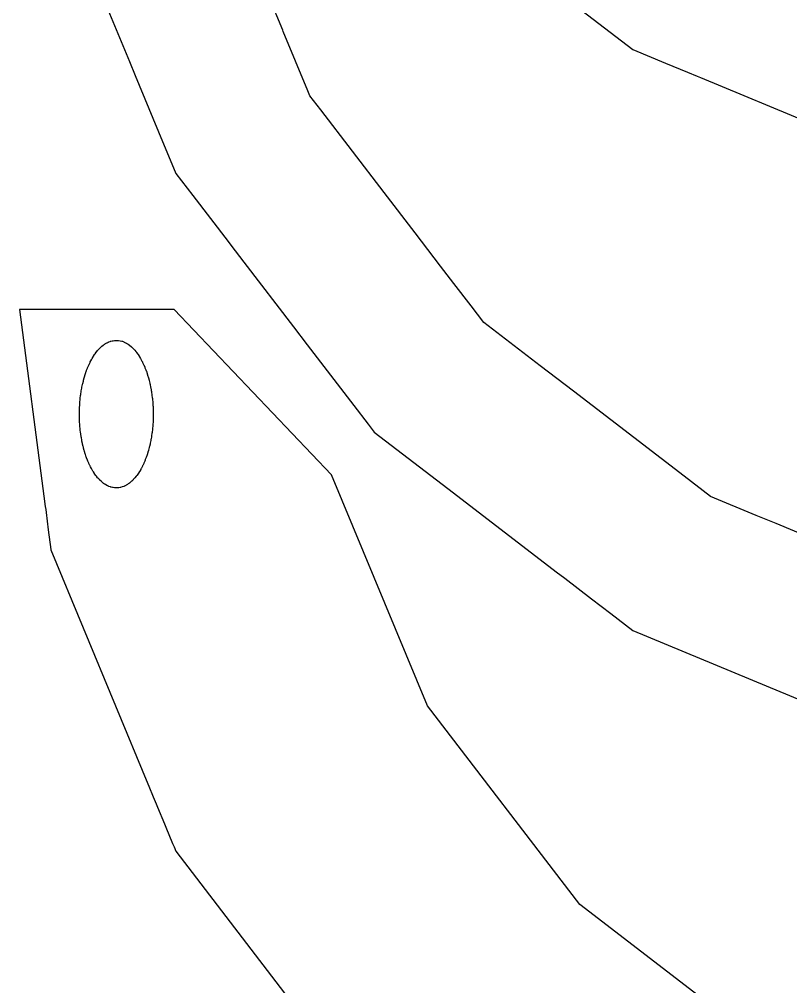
# Model space of a CAD drawing. Header units: metres. Extents: x 1 to 389, y 5 to 245.
# Drawn here: x 1.06 to 40.89, y 75 to 124.94 of the extents above; entities that cross this region are included whole.
import ezdxf

# ---------------------------------------------------------------- set-up
doc = ezdxf.new("R2010")
doc.units = ezdxf.units.M

msp = doc.modelspace()

# ---------------------------------------------------------------- linework, layer by layer
for p, q in [((22.3875, 131.333), (32.7487, 123.381)), ((14.6624, 124.383), (13.8347, 126.381)), ((5.28712, 126.295), (6.7496, 122.763)), ((14.6932, 124.311), (14.6624, 124.383)), ((15.9578, 121.258), (14.6932, 124.311)), ((32.7487, 123.381), (34.4351, 122.683)), ((6.7496, 122.763), (7.05124, 122.035)), ((34.4351, 122.683), (35.5597, 122.217)), ((7.05124, 122.035), (8.45888, 118.637)), ((35.5597, 122.217), (36.0703, 122.006)), ((36.0703, 122.006), (36.2386, 121.936)), ((36.2386, 121.936), (48.3047, 116.939)), ((16.0688, 120.991), (15.9578, 121.258)), ((16.6251, 120.264), (16.0688, 120.991)), ((19.9003, 115.998), (16.6251, 120.264)), ((8.45888, 118.637), (8.76782, 117.893)), ((8.76782, 117.893), (9.14075, 116.991)), ((9.14075, 116.991), (10.0218, 115.843)), ((21.496, 113.917), (19.9003, 115.998)), ((10.0218, 115.843), (11.8425, 113.468)), ((22.8127, 112.201), (21.496, 113.917)), ((11.8425, 113.468), (11.9906, 113.275)), ((11.9906, 113.275), (12.6524, 112.412)), ((12.6524, 112.412), (15.2263, 109.059)), ((23.5056, 111.298), (22.8127, 112.201)), ((24.388, 110.148), (23.5056, 111.298)), ((9.06075, 109.965), (1.06274, 109.965)), ((1.06274, 109.965), (2.33063, 100.33)), ((17.1848, 101.429), (9.06075, 109.965)), ((25.0468, 109.289), (24.388, 110.148)), ((15.2263, 109.059), (15.9302, 108.141)), ((27.955, 107.059), (25.0468, 109.289)), ((5.1313, 107.872), (5.19337, 107.939)), ((5.19337, 107.939), (5.20055, 107.947)), ((5.20055, 107.947), (5.2193, 107.966)), ((5.2193, 107.966), (5.28293, 108.026)), ((5.28293, 108.026), (5.29054, 108.033)), ((5.29054, 108.033), (5.30296, 108.046)), ((5.30296, 108.046), (5.31058, 108.052)), ((5.31058, 108.052), (5.32358, 108.063)), ((5.32358, 108.063), (5.38875, 108.117)), ((5.38875, 108.117), (5.40175, 108.126)), ((5.40175, 108.126), (5.46848, 108.173)), ((5.46848, 108.173), (5.47655, 108.179)), ((5.47655, 108.179), (5.48274, 108.183)), ((5.48274, 108.183), (5.48895, 108.186)), ((5.48895, 108.186), (5.51047, 108.199)), ((5.51047, 108.199), (5.57875, 108.239)), ((5.57875, 108.239), (5.59219, 108.246)), ((5.59219, 108.246), (5.66048, 108.279)), ((5.66048, 108.279), (5.66855, 108.282)), ((5.66855, 108.282), (5.67474, 108.285)), ((5.67474, 108.285), (5.68864, 108.291)), ((5.68864, 108.291), (5.75848, 108.317)), ((5.75848, 108.317), (5.76654, 108.32)), ((5.76654, 108.32), (5.77275, 108.323)), ((5.77275, 108.323), (5.78664, 108.327)), ((5.78664, 108.327), (5.85648, 108.344)), ((5.85648, 108.344), (5.86455, 108.346)), ((5.86455, 108.346), (5.87074, 108.349)), ((5.87074, 108.349), (5.87851, 108.349)), ((5.87851, 108.349), (5.88702, 108.351)), ((5.88702, 108.351), (5.90092, 108.352)), ((5.90092, 108.352), (5.97075, 108.363)), ((5.97075, 108.363), (6.05603, 108.369)), ((6.05603, 108.369), (6.06454, 108.369)), ((6.06454, 108.369), (6.07697, 108.369)), ((6.07697, 108.369), (6.08548, 108.369)), ((6.08548, 108.369), (6.17075, 108.363)), ((6.17075, 108.363), (6.18465, 108.362)), ((6.18465, 108.362), (6.263, 108.349)), ((6.263, 108.349), (6.27075, 108.349)), ((6.27075, 108.349), (6.35448, 108.325)), ((6.35448, 108.325), (6.36255, 108.323)), ((6.36255, 108.323), (6.36874, 108.323)), ((6.36874, 108.323), (6.38264, 108.318)), ((6.38264, 108.318), (6.45248, 108.292)), ((6.45248, 108.292), (6.46054, 108.288)), ((6.46054, 108.288), (6.46675, 108.285)), ((6.46675, 108.285), (6.48064, 108.279)), ((6.48064, 108.279), (6.55048, 108.246)), ((6.55048, 108.246), (6.55809, 108.242)), ((6.55809, 108.242), (6.56274, 108.239)), ((6.56274, 108.239), (6.57664, 108.231)), ((6.57664, 108.231), (6.64717, 108.19)), ((6.64717, 108.19), (6.65254, 108.186)), ((6.65254, 108.186), (6.65875, 108.183)), ((6.65875, 108.183), (6.66496, 108.179)), ((6.66496, 108.179), (6.67302, 108.173)), ((6.67302, 108.173), (6.68602, 108.164)), ((6.68602, 108.164), (6.75275, 108.117)), ((6.75275, 108.117), (6.76575, 108.107)), ((6.76575, 108.107), (6.83093, 108.052)), ((6.83093, 108.052), (6.83855, 108.046)), ((6.83855, 108.046), (6.84476, 108.039)), ((6.84476, 108.039), (6.85774, 108.027)), ((6.85774, 108.027), (6.92293, 107.967)), ((6.92293, 107.967), (6.9301, 107.96)), ((6.9301, 107.96), (6.93475, 107.953)), ((6.93475, 107.953), (6.94096, 107.947)), ((6.94096, 107.947), (6.94814, 107.939)), ((6.94814, 107.939), (7.01021, 107.872)), ((15.9302, 108.141), (18.3396, 105.001)), ((4.78627, 107.371), (4.7921, 107.382)), ((4.7921, 107.382), (4.79675, 107.389)), ((4.79675, 107.389), (4.80141, 107.399)), ((4.80141, 107.399), (4.81844, 107.428)), ((4.81844, 107.428), (4.87276, 107.519)), ((4.87276, 107.519), (4.87741, 107.527)), ((4.87741, 107.527), (4.88368, 107.537)), ((4.88368, 107.537), (4.89488, 107.554)), ((4.89488, 107.554), (4.95074, 107.641)), ((4.95074, 107.641), (4.95695, 107.649)), ((4.95695, 107.649), (4.96368, 107.659)), ((4.96368, 107.659), (4.97578, 107.675)), ((4.97578, 107.675), (5.03474, 107.755)), ((5.03474, 107.755), (5.03969, 107.761)), ((5.03969, 107.761), (5.0464, 107.77)), ((5.0464, 107.77), (5.10538, 107.843)), ((5.10538, 107.843), (5.11255, 107.852)), ((5.11255, 107.852), (5.11874, 107.859)), ((5.11874, 107.859), (5.1313, 107.872)), ((7.01021, 107.872), (7.02275, 107.859)), ((7.02275, 107.859), (7.08328, 107.785)), ((7.08328, 107.785), (7.09538, 107.77)), ((7.09538, 107.77), (7.10254, 107.762)), ((7.10254, 107.762), (7.10875, 107.755)), ((7.10875, 107.755), (7.1134, 107.748)), ((7.1134, 107.748), (7.12013, 107.738)), ((7.12013, 107.738), (7.17909, 107.657)), ((7.17909, 107.657), (7.19075, 107.641)), ((7.19075, 107.641), (7.24661, 107.554)), ((7.24661, 107.554), (7.25783, 107.537)), ((7.25783, 107.537), (7.2641, 107.527)), ((7.2641, 107.527), (7.26875, 107.519)), ((7.26875, 107.519), (7.32307, 107.428)), ((7.32307, 107.428), (7.3401, 107.399)), ((7.3401, 107.399), (7.34476, 107.389)), ((7.34476, 107.389), (7.39597, 107.293)), ((4.53772, 106.821), (4.58272, 106.933)), ((4.58272, 106.933), (4.58765, 106.946)), ((4.58765, 106.946), (4.59074, 106.957)), ((4.59074, 106.957), (4.59972, 106.979)), ((4.59972, 106.979), (4.64627, 107.086)), ((4.64627, 107.086), (4.65164, 107.098)), ((4.65164, 107.098), (4.65475, 107.109)), ((4.65475, 107.109), (4.66461, 107.13)), ((4.66461, 107.13), (4.71426, 107.232)), ((4.71426, 107.232), (4.72009, 107.244)), ((4.72009, 107.244), (4.72475, 107.253)), ((4.72475, 107.253), (4.78627, 107.371)), ((7.39597, 107.293), (7.40627, 107.274)), ((7.40627, 107.274), (7.41254, 107.263)), ((7.41254, 107.263), (7.41875, 107.253)), ((7.41875, 107.253), (7.4234, 107.244)), ((7.4234, 107.244), (7.42879, 107.232)), ((7.42879, 107.232), (7.4769, 107.13)), ((7.4769, 107.13), (7.48676, 107.109)), ((7.48676, 107.109), (7.52554, 107.016)), ((7.52554, 107.016), (7.53496, 106.995)), ((7.53496, 106.995), (7.54117, 106.979)), ((7.54117, 106.979), (7.5461, 106.967)), ((7.5461, 106.967), (7.55075, 106.957)), ((7.55075, 106.957), (7.59421, 106.844)), ((27.9601, 107.054), (27.955, 107.059)), ((29.6762, 105.737), (27.9601, 107.054)), ((4.37947, 106.314), (4.41362, 106.438)), ((4.41362, 106.438), (4.41765, 106.453)), ((4.41765, 106.453), (4.42075, 106.465)), ((4.42075, 106.465), (4.42838, 106.489)), ((4.42838, 106.489), (4.46561, 106.609)), ((4.46561, 106.609), (4.46965, 106.622)), ((4.46965, 106.622), (4.47275, 106.633)), ((4.47275, 106.633), (4.48082, 106.657)), ((4.48082, 106.657), (4.52116, 106.775)), ((4.52116, 106.775), (4.52565, 106.788)), ((4.52565, 106.788), (4.52875, 106.799)), ((4.52875, 106.799), (4.53772, 106.821)), ((7.59421, 106.844), (7.60272, 106.822)), ((7.60272, 106.822), (7.60809, 106.809)), ((7.60809, 106.809), (7.61275, 106.799)), ((7.61275, 106.799), (7.61586, 106.788)), ((7.61586, 106.788), (7.62033, 106.775)), ((7.62033, 106.775), (7.66069, 106.657)), ((7.66069, 106.657), (7.66875, 106.633)), ((7.66875, 106.633), (7.70599, 106.512)), ((7.70599, 106.512), (7.71317, 106.489)), ((7.71317, 106.489), (7.71765, 106.475)), ((7.71765, 106.475), (7.72075, 106.465)), ((7.72075, 106.465), (7.72386, 106.453)), ((7.72386, 106.453), (7.72789, 106.438)), ((7.72789, 106.438), (7.76202, 106.314)), ((4.26323, 105.764), (4.28651, 105.897)), ((4.28651, 105.897), (4.28964, 105.913)), ((4.28964, 105.913), (4.29276, 105.925)), ((4.29276, 105.925), (4.29813, 105.951)), ((4.29813, 105.951), (4.32451, 106.082)), ((4.32451, 106.082), (4.32765, 106.097)), ((4.32765, 106.097), (4.33075, 106.109)), ((4.33075, 106.109), (4.33702, 106.135)), ((4.33702, 106.135), (4.36806, 106.262)), ((4.36806, 106.262), (4.3712, 106.277)), ((4.3712, 106.277), (4.37276, 106.289)), ((4.37276, 106.289), (4.37947, 106.314)), ((7.76202, 106.314), (7.76875, 106.289)), ((7.76875, 106.289), (7.79979, 106.161)), ((7.79979, 106.161), (7.80562, 106.135)), ((7.80562, 106.135), (7.8092, 106.12)), ((7.8092, 106.12), (7.81075, 106.109)), ((7.81075, 106.109), (7.81386, 106.097)), ((7.81386, 106.097), (7.81699, 106.082)), ((7.81699, 106.082), (7.84337, 105.951)), ((7.84337, 105.951), (7.84875, 105.925)), ((7.84875, 105.925), (7.87202, 105.792)), ((4.21188, 105.379), (4.2274, 105.517)), ((4.2274, 105.517), (4.2283, 105.527)), ((4.2283, 105.527), (4.2292, 105.533)), ((4.2292, 105.533), (4.2323, 105.558)), ((4.2323, 105.558), (4.23454, 105.573)), ((4.23454, 105.573), (4.25874, 105.737)), ((4.25874, 105.737), (4.26144, 105.752)), ((4.26144, 105.752), (4.26323, 105.764)), ((7.87202, 105.792), (7.87695, 105.765)), ((7.87695, 105.765), (7.87965, 105.75)), ((7.87965, 105.75), (7.88275, 105.737)), ((7.88275, 105.737), (7.88431, 105.725)), ((7.88431, 105.725), (7.88655, 105.709)), ((7.88655, 105.709), (7.91075, 105.545)), ((7.91075, 105.545), (7.92783, 105.407)), ((7.92783, 105.407), (7.93007, 105.39)), ((7.93007, 105.39), (7.93141, 105.38)), ((7.93141, 105.38), (7.93275, 105.364)), ((31.6031, 104.259), (29.6762, 105.737)), ((4.17055, 104.816), (4.17674, 104.957)), ((4.17674, 104.957), (4.17854, 104.986)), ((4.17854, 104.986), (4.18719, 105.141)), ((4.18719, 105.141), (4.18875, 105.155)), ((4.18875, 105.155), (4.19144, 105.183)), ((4.19144, 105.183), (4.20541, 105.323)), ((4.20541, 105.323), (4.2072, 105.339)), ((4.2072, 105.339), (4.20876, 105.351)), ((4.20876, 105.351), (4.21188, 105.379)), ((7.93275, 105.364), (7.93275, 105.351)), ((7.93275, 105.351), (7.93585, 105.339)), ((7.93585, 105.339), (7.93675, 105.332)), ((7.93675, 105.332), (7.93765, 105.323)), ((7.93765, 105.323), (7.95006, 105.183)), ((7.95006, 105.183), (7.95274, 105.155)), ((7.95274, 105.155), (7.95454, 105.128)), ((7.95454, 105.128), (7.96385, 104.986)), ((7.96385, 104.986), (7.96475, 104.97)), ((7.96475, 104.97), (7.96475, 104.957)), ((7.96475, 104.957), (7.97096, 104.816)), ((18.3396, 105.001), (19.0782, 104.039)), ((4.16475, 104.559), (4.16521, 104.588)), ((4.16475, 104.547), (4.16475, 104.559)), ((4.16521, 104.53), (4.16475, 104.547)), ((4.16521, 104.588), (4.1683, 104.729)), ((4.1683, 104.389), (4.16521, 104.53)), ((4.1683, 104.729), (4.16875, 104.745)), ((4.16875, 104.361), (4.1683, 104.389)), ((4.16875, 104.772), (4.1692, 104.788)), ((4.16875, 104.745), (4.16875, 104.772)), ((4.1692, 104.788), (4.17055, 104.816)), ((7.97096, 104.816), (7.97231, 104.788)), ((7.97231, 104.788), (7.97275, 104.772)), ((7.97275, 104.772), (7.97275, 104.759)), ((7.97275, 104.759), (7.97586, 104.618)), ((7.97321, 104.389), (7.97275, 104.361)), ((7.9763, 104.53), (7.97321, 104.389)), ((7.97586, 104.618), (7.9763, 104.59)), ((7.9763, 104.59), (7.97675, 104.587)), ((7.97675, 104.547), (7.9763, 104.53)), ((7.97675, 104.587), (7.97675, 104.547)), ((4.16875, 104.347), (4.16875, 104.361)), ((4.1692, 104.33), (4.16875, 104.347)), ((4.1754, 104.189), (4.1692, 104.33)), ((4.17674, 104.161), (4.1754, 104.189)), ((4.18451, 104.02), (4.17674, 104.161)), ((4.18631, 103.992), (4.18451, 104.02)), ((4.18719, 103.976), (4.18631, 103.992)), ((4.19031, 103.951), (4.18719, 103.976)), ((4.19209, 103.935), (4.19031, 103.951)), ((4.20607, 103.795), (4.19209, 103.935)), ((7.95274, 103.963), (7.94034, 103.824)), ((7.9543, 103.976), (7.95274, 103.963)), ((7.9552, 103.992), (7.9543, 103.976)), ((7.95699, 104.02), (7.9552, 103.992)), ((7.96475, 104.161), (7.95699, 104.02)), ((7.96565, 104.19), (7.96475, 104.174)), ((7.96475, 104.174), (7.96475, 104.161)), ((7.96654, 104.219), (7.96565, 104.19)), ((7.97275, 104.361), (7.96654, 104.219)), ((19.0782, 104.039), (19.3907, 103.633)), ((35.3851, 101.356), (31.6031, 104.259)), ((4.20876, 103.767), (4.20607, 103.795)), ((4.2274, 103.601), (4.20876, 103.767)), ((4.2292, 103.586), (4.2274, 103.601)), ((4.2323, 103.561), (4.2292, 103.586)), ((4.23454, 103.545), (4.2323, 103.561)), ((4.25874, 103.381), (4.23454, 103.545)), ((7.88431, 103.394), (7.88275, 103.381)), ((7.88655, 103.41), (7.88431, 103.394)), ((7.89058, 103.437), (7.88655, 103.41)), ((7.91075, 103.573), (7.89058, 103.438)), ((7.89058, 103.438), (7.89058, 103.437)), ((7.91231, 103.586), (7.91075, 103.573)), ((7.91409, 103.601), (7.91231, 103.586)), ((7.91589, 103.613), (7.91409, 103.601)), ((7.91724, 103.629), (7.91589, 103.613)), ((7.93275, 103.767), (7.91724, 103.629)), ((7.93585, 103.78), (7.93275, 103.767)), ((7.93765, 103.796), (7.93585, 103.78)), ((7.94034, 103.824), (7.93765, 103.796)), ((19.3907, 103.633), (23.1914, 100.716)), ((4.26186, 103.37), (4.25874, 103.381)), ((4.26454, 103.355), (4.26186, 103.37)), ((4.28783, 103.22), (4.26454, 103.355)), ((4.29276, 103.193), (4.28783, 103.22)), ((4.2943, 103.182), (4.29276, 103.193)), ((4.297, 103.167), (4.2943, 103.182)), ((4.32492, 103.035), (4.297, 103.167)), ((4.33075, 103.009), (4.32492, 103.035)), ((4.36179, 102.881), (4.33075, 103.009)), ((7.81075, 103.009), (7.77971, 102.881)), ((7.81386, 103.022), (7.81075, 103.009)), ((7.82237, 103.063), (7.81386, 103.022)), ((7.84875, 103.193), (7.82237, 103.063)), ((7.85185, 103.206), (7.84875, 103.193)), ((7.855, 103.221), (7.85185, 103.206)), ((7.85948, 103.248), (7.855, 103.221)), ((7.86414, 103.279), (7.85948, 103.248)), ((7.88275, 103.381), (7.86414, 103.279)), ((4.36806, 102.855), (4.36179, 102.881)), ((4.3712, 102.84), (4.36806, 102.855)), ((4.37276, 102.829), (4.3712, 102.84)), ((4.37585, 102.818), (4.37276, 102.829)), ((4.37766, 102.812), (4.37585, 102.818)), ((4.37988, 102.804), (4.37766, 102.812)), ((4.41403, 102.68), (4.37988, 102.804)), ((4.42075, 102.655), (4.41403, 102.68)), ((4.42386, 102.643), (4.42075, 102.655)), ((4.42833, 102.629), (4.42386, 102.643)), ((4.46558, 102.508), (4.42833, 102.629)), ((4.47275, 102.483), (4.46558, 102.508)), ((4.52116, 102.344), (4.47275, 102.483)), ((7.65916, 102.461), (7.61275, 102.321)), ((7.66409, 102.474), (7.65916, 102.461)), ((7.66875, 102.483), (7.66409, 102.474)), ((7.67186, 102.496), (7.66875, 102.483)), ((7.67589, 102.51), (7.67186, 102.496)), ((7.6835, 102.534), (7.67589, 102.51)), ((7.72075, 102.655), (7.6835, 102.534)), ((7.72386, 102.666), (7.72075, 102.655)), ((7.72789, 102.681), (7.72386, 102.666)), ((7.7346, 102.705), (7.72789, 102.681)), ((7.76875, 102.829), (7.7346, 102.705)), ((7.77031, 102.84), (7.76875, 102.829)), ((7.7739, 102.855), (7.77031, 102.84)), ((7.77971, 102.881), (7.7739, 102.855)), ((4.52385, 102.336), (4.52116, 102.344)), ((4.52875, 102.321), (4.52385, 102.336)), ((4.5334, 102.309), (4.52875, 102.321)), ((4.53879, 102.295), (4.5334, 102.309)), ((4.58224, 102.184), (4.53879, 102.295)), ((4.59074, 102.161), (4.58224, 102.184)), ((4.59541, 102.152), (4.59074, 102.161)), ((4.60034, 102.139), (4.59541, 102.152)), ((4.64534, 102.031), (4.60034, 102.139)), ((4.65475, 102.009), (4.64534, 102.031)), ((4.70441, 101.907), (4.65475, 102.009)), ((4.71426, 101.887), (4.70441, 101.907)), ((4.72009, 101.875), (4.71426, 101.887)), ((7.42879, 101.887), (7.4234, 101.875)), ((7.43864, 101.907), (7.42879, 101.887)), ((7.48676, 102.009), (7.43864, 101.907)), ((7.49615, 102.031), (7.48676, 102.009)), ((7.54117, 102.139), (7.49615, 102.031)), ((7.5461, 102.152), (7.54117, 102.139)), ((7.55075, 102.161), (7.5461, 102.152)), ((7.55385, 102.172), (7.55075, 102.161)), ((7.55879, 102.185), (7.55385, 102.172)), ((7.56775, 102.208), (7.55879, 102.185)), ((7.61275, 102.321), (7.56775, 102.208)), ((4.73523, 101.844), (4.72009, 101.875)), ((4.78645, 101.747), (4.73523, 101.844)), ((4.79675, 101.727), (4.78645, 101.747)), ((4.80141, 101.72), (4.79675, 101.727)), ((4.80768, 101.709), (4.80141, 101.72)), ((4.8201, 101.687), (4.80768, 101.709)), ((4.862, 101.616), (4.8201, 101.687)), ((4.86871, 101.605), (4.862, 101.616)), ((4.87276, 101.597), (4.86871, 101.605)), ((4.87741, 101.59), (4.87276, 101.597)), ((4.88368, 101.58), (4.87741, 101.59)), ((4.93954, 101.494), (4.88368, 101.58)), ((4.95074, 101.477), (4.93954, 101.494)), ((5.00972, 101.397), (4.95074, 101.477)), ((5.02138, 101.381), (5.00972, 101.397)), ((7.13177, 101.397), (7.12013, 101.381)), ((7.19075, 101.477), (7.13177, 101.397)), ((7.1954, 101.485), (7.19075, 101.477)), ((7.20213, 101.495), (7.1954, 101.485)), ((7.21289, 101.512), (7.20213, 101.495)), ((7.26875, 101.597), (7.21289, 101.512)), ((7.27951, 101.616), (7.26875, 101.597)), ((7.33382, 101.707), (7.27951, 101.616)), ((7.3401, 101.718), (7.33382, 101.707)), ((7.35524, 101.748), (7.3401, 101.718)), ((7.36598, 101.768), (7.35524, 101.748)), ((7.41875, 101.865), (7.36598, 101.768)), ((7.4234, 101.875), (7.41875, 101.865)), ((22.1308, 89.4913), (17.1848, 101.429)), ((5.02855, 101.372), (5.02138, 101.381)), ((5.03474, 101.365), (5.02855, 101.372)), ((5.03941, 101.358), (5.03474, 101.365)), ((5.04613, 101.349), (5.03941, 101.358)), ((5.10666, 101.274), (5.04613, 101.349)), ((5.11874, 101.259), (5.10666, 101.274)), ((5.1313, 101.246), (5.11874, 101.259)), ((5.19337, 101.178), (5.1313, 101.246)), ((5.20055, 101.17), (5.19337, 101.178)), ((5.20676, 101.165), (5.20055, 101.17)), ((5.21141, 101.159), (5.20676, 101.165)), ((5.21902, 101.152), (5.21141, 101.159)), ((5.29675, 101.079), (5.21902, 101.152)), ((5.30296, 101.075), (5.29675, 101.079)), ((5.32358, 101.058), (5.30296, 101.075)), ((5.38875, 101.003), (5.32358, 101.058)), ((5.39496, 100.999), (5.38875, 101.003)), ((5.40257, 100.993), (5.39496, 100.999)), ((5.41602, 100.983), (5.40257, 100.993)), ((5.48274, 100.935), (5.41602, 100.983)), ((5.48895, 100.932), (5.48274, 100.935)), ((5.49658, 100.928), (5.48895, 100.932)), ((5.51047, 100.92), (5.49658, 100.928)), ((5.57875, 100.879), (5.51047, 100.92)), ((6.57664, 100.887), (6.56274, 100.879)), ((6.65254, 100.932), (6.57664, 100.887)), ((6.65875, 100.935), (6.65254, 100.932)), ((6.66496, 100.94), (6.65875, 100.935)), ((6.66765, 100.942), (6.66496, 100.94)), ((6.67302, 100.946), (6.66765, 100.942)), ((6.68602, 100.955), (6.67302, 100.946)), ((6.75275, 101.003), (6.68602, 100.955)), ((6.75896, 101.008), (6.75275, 101.003)), ((6.76703, 101.014), (6.75896, 101.008)), ((6.77957, 101.025), (6.76703, 101.014)), ((6.84476, 101.079), (6.77957, 101.025)), ((6.85097, 101.084), (6.84476, 101.079)), ((6.85858, 101.091), (6.85097, 101.084)), ((6.87112, 101.103), (6.85858, 101.091)), ((6.93475, 101.165), (6.87112, 101.103)), ((6.94096, 101.17), (6.93475, 101.165)), ((6.94455, 101.174), (6.94096, 101.17)), ((6.94814, 101.178), (6.94455, 101.174)), ((7.01021, 101.246), (6.94814, 101.178)), ((7.02275, 101.259), (7.01021, 101.246)), ((7.03485, 101.274), (7.02275, 101.259)), ((7.09538, 101.349), (7.03485, 101.274)), ((7.10875, 101.365), (7.09538, 101.349)), ((7.12013, 101.381), (7.10875, 101.365)), ((36.7487, 100.309), (35.3851, 101.356)), ((5.59219, 100.873), (5.57875, 100.879)), ((5.66048, 100.84), (5.59219, 100.873)), ((5.66855, 100.836), (5.66048, 100.84)), ((5.67474, 100.831), (5.66855, 100.836)), ((5.68095, 100.83), (5.67474, 100.831)), ((5.68903, 100.827), (5.68095, 100.83)), ((5.77275, 100.797), (5.68903, 100.827)), ((5.77896, 100.794), (5.77275, 100.797)), ((5.78703, 100.792), (5.77896, 100.794)), ((5.80092, 100.788), (5.78703, 100.792)), ((5.87074, 100.771), (5.80092, 100.788)), ((5.87851, 100.77), (5.87074, 100.771)), ((5.90092, 100.766), (5.87851, 100.77)), ((5.97075, 100.755), (5.90092, 100.766)), ((5.97696, 100.755), (5.97075, 100.755)), ((5.98503, 100.755), (5.97696, 100.755)), ((5.99936, 100.754), (5.98503, 100.755)), ((6.07076, 100.749), (5.99936, 100.754)), ((6.07697, 100.749), (6.07076, 100.749)), ((6.08548, 100.75), (6.07697, 100.749)), ((6.17075, 100.755), (6.08548, 100.75)), ((6.17696, 100.755), (6.17075, 100.755)), ((6.18503, 100.757), (6.17696, 100.755)), ((6.19937, 100.759), (6.18503, 100.757)), ((6.27075, 100.771), (6.19937, 100.759)), ((6.27696, 100.771), (6.27075, 100.771)), ((6.28502, 100.773), (6.27696, 100.771)), ((6.36874, 100.797), (6.28502, 100.773)), ((6.37495, 100.799), (6.36874, 100.797)), ((6.38303, 100.802), (6.37495, 100.799)), ((6.46675, 100.831), (6.38303, 100.802)), ((6.47296, 100.836), (6.46675, 100.831)), ((6.49446, 100.847), (6.47296, 100.836)), ((6.56274, 100.879), (6.49446, 100.847)), ((23.1914, 100.716), (24.8293, 99.458)), ((2.33063, 100.33), (2.40155, 99.7915)), ((39.1108, 99.3314), (36.7487, 100.309)), ((2.40155, 99.7915), (2.4225, 99.6289)), ((2.4225, 99.6289), (2.44266, 99.477)), ((2.44266, 99.477), (2.55917, 98.5937)), ((24.8293, 99.458), (28.7908, 96.4215)), ((40.14, 98.9047), (39.1108, 99.3314)), ((50.0658, 94.7933), (40.14, 98.9047)), ((2.55917, 98.5937), (2.69316, 97.576)), ((2.69316, 97.576), (2.69675, 97.5473)), ((2.69675, 97.5473), (7.69688, 85.4769)), ((28.7908, 96.4215), (29.2259, 96.0851)), ((29.2259, 96.0851), (30.6061, 95.0248)), ((30.6061, 95.0248), (31.6006, 94.2625)), ((31.6006, 94.2625), (32.7487, 93.3813)), ((32.7487, 93.3813), (39.6279, 90.5332)), ((39.6279, 90.5332), (44.2018, 88.6374)), ((29.9967, 79.2393), (22.1308, 89.4913)), ((7.69688, 85.4769), (7.75143, 85.3453)), ((7.75143, 85.3453), (7.97742, 84.7988)), ((7.97742, 84.7988), (8.1244, 84.4444)), ((8.1244, 84.4444), (8.19598, 84.2721)), ((8.19598, 84.2721), (8.5546, 83.4061)), ((8.5546, 83.4061), (8.6284, 83.228)), ((8.6284, 83.228), (8.9736, 82.3947)), ((8.9736, 82.3947), (9.04933, 82.2123)), ((9.04933, 82.2123), (9.14075, 81.9913)), ((9.14075, 81.9913), (17.0913, 71.6301)), ((40.2487, 71.3714), (29.9967, 79.2393))]:
    msp.add_line(p, q)

doc.saveas('drawing.dxf')
